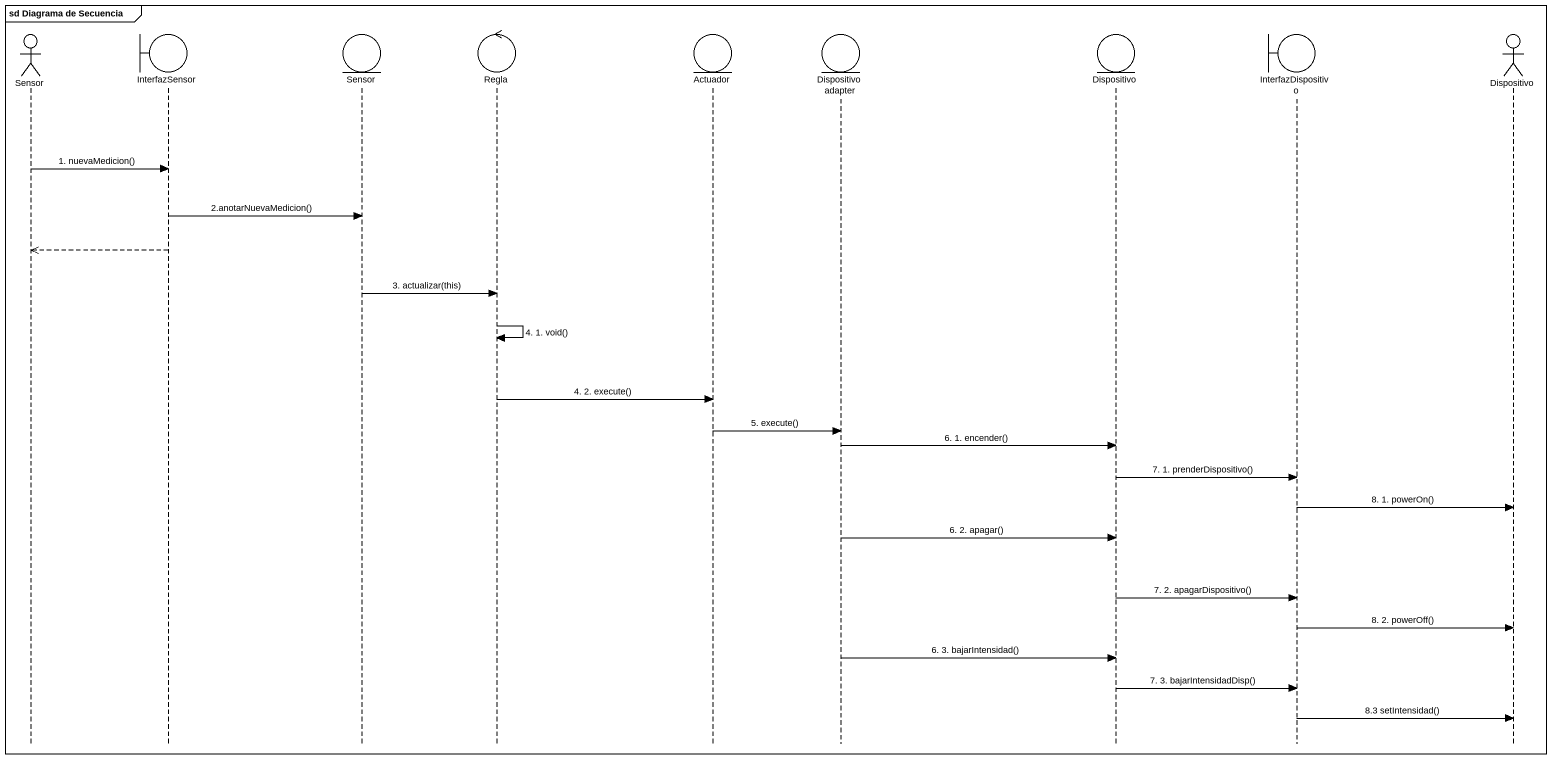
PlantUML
@startuml
mainframe sd Diagrama de Secuencia
hide footbox
actor Sensor
boundary InterfazSensor
entity "Sensor" as Sensor_2
control Regla
entity Actuador
entity "Dispositivo adapter" as Dispositivo_adapter
entity Dispositivo
boundary InterfazDispositivo
actor "Dispositivo" as Dispositivo_2

Sensor -> InterfazSensor : 1. nuevaMedicion()
InterfazSensor -> Sensor_2 : 2.anotarNuevaMedicion()
InterfazSensor -->> Sensor
Sensor_2 -> Regla : 3. actualizar(this)
Regla -> Regla : 4. 1. void()
Regla -> Actuador : 4. 2. execute()
Actuador -> Dispositivo_adapter : 5. execute()
Dispositivo_adapter -> Dispositivo : 6. 1. encender()
Dispositivo -> InterfazDispositivo : 7. 1. prenderDispositivo()
InterfazDispositivo -> Dispositivo_2 : 8. 1. powerOn()
Dispositivo_adapter -> Dispositivo : 6. 2. apagar()
Dispositivo -> InterfazDispositivo : 7. 2. apagarDispositivo()
InterfazDispositivo -> Dispositivo_2 : 8. 2. powerOff()
Dispositivo_adapter -> Dispositivo : 6. 3. bajarIntensidad()
Dispositivo -> InterfazDispositivo : 7. 3. bajarIntensidadDisp()
InterfazDispositivo -> Dispositivo_2 : 8.3 setIntensidad()
@enduml
